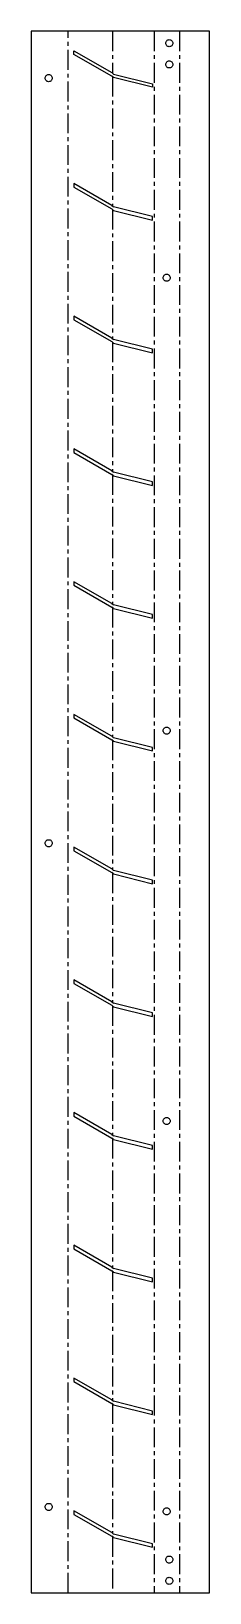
# Model space of a CAD drawing. Header units: millimetres. Extents: x 0 to 114, y 0 to 1000.
import ezdxf

# ---------------------------------------------------------------- set-up
doc = ezdxf.new("R2010")
doc.units = ezdxf.units.MM
doc.linetypes.add('CENTERX2', pattern=[20.32, 12.7, -2.54, 2.54, -2.54])

msp = doc.modelspace()

# ---------------------------------------------------------------- linework, layer by layer
at = {"color": 7, "linetype": 'Continuous', "lineweight": 25}
for p, q in [((0, 1000), (0, 0)), ((114, 1000), (0, 1000)), ((114, 0), (114, 1000)), ((27.2, 985.2), (27.2, 987.5)), ((27.2, 987.5), (51.4, 973.5)), ((51.4, 971.2), (27.2, 985.2)), ((51.4, 973.5), (52.6, 972.6)), ((52.6, 970.3), (51.4, 971.2)), ((52.6, 972.6), (77.4, 966.4)), ((77.4, 964.1), (52.6, 970.3)), ((77.4, 966.4), (77.4, 964.1)), ((51.4, 888.5), (27.2, 902.5)), ((27.2, 902.5), (27.2, 900.2)), ((27.2, 900.2), (51.4, 886.2)), ((51.4, 888.5), (52.6, 887.6)), ((52.6, 885.3), (51.4, 886.2)), ((77.4, 881.4), (52.6, 887.6)), ((52.6, 885.3), (77.4, 879.1)), ((77.4, 879.1), (77.4, 881.4)), ((27.2, 817.5), (27.2, 815.2)), ((51.4, 803.5), (27.2, 817.5)), ((27.2, 815.2), (51.4, 801.2)), ((51.4, 803.5), (52.6, 802.6)), ((52.6, 800.3), (51.4, 801.2)), ((77.4, 796.4), (52.6, 802.6)), ((52.6, 800.3), (77.4, 794.1)), ((77.4, 794.1), (77.4, 796.4)), ((27.2, 732.5), (27.2, 730.2)), ((51.4, 718.5), (27.2, 732.5)), ((27.2, 730.2), (51.4, 716.2)), ((51.4, 718.5), (52.6, 717.6)), ((52.6, 715.3), (51.4, 716.2)), ((77.4, 711.4), (52.6, 717.6)), ((52.6, 715.3), (77.4, 709.1)), ((77.4, 709.1), (77.4, 711.4)), ((27.2, 647.5), (27.2, 645.2)), ((51.4, 633.5), (27.2, 647.5)), ((27.2, 645.2), (51.4, 631.2)), ((51.4, 633.5), (52.6, 632.6)), ((52.6, 630.3), (51.4, 631.2)), ((77.4, 626.4), (52.6, 632.6)), ((52.6, 630.3), (77.4, 624.1)), ((77.4, 624.1), (77.4, 626.4)), ((27.2, 562.5), (27.2, 560.2)), ((51.4, 548.5), (27.2, 562.5)), ((27.2, 560.2), (51.4, 546.2)), ((51.4, 548.5), (52.6, 547.6)), ((52.6, 545.3), (51.4, 546.2)), ((77.4, 541.4), (52.6, 547.6)), ((52.6, 545.3), (77.4, 539.1)), ((77.4, 539.1), (77.4, 541.4)), ((27.2, 477.5), (27.2, 475.2)), ((51.4, 463.5), (27.2, 477.5)), ((27.2, 475.2), (51.4, 461.2)), ((51.4, 463.5), (52.6, 462.6)), ((52.6, 460.3), (51.4, 461.2)), ((77.4, 456.4), (52.6, 462.6)), ((52.6, 460.3), (77.4, 454.1)), ((77.4, 454.1), (77.4, 456.4)), ((27.2, 392.5), (27.2, 390.2)), ((51.4, 378.5), (27.2, 392.5)), ((27.2, 390.2), (51.4, 376.2)), ((51.4, 378.5), (52.6, 377.6)), ((52.6, 375.3), (51.4, 376.2)), ((77.4, 371.4), (52.6, 377.6)), ((52.6, 375.3), (77.4, 369.1)), ((77.4, 369.1), (77.4, 371.4)), ((27.2, 307.5), (27.2, 305.2)), ((51.4, 293.5), (27.2, 307.5)), ((27.2, 305.2), (51.4, 291.2)), ((51.4, 293.5), (52.6, 292.6)), ((52.6, 290.3), (51.4, 291.2)), ((77.4, 286.4), (52.6, 292.6)), ((52.6, 290.3), (77.4, 284.1)), ((77.4, 284.1), (77.4, 286.4)), ((27.2, 222.5), (27.2, 220.2)), ((51.4, 208.5), (27.2, 222.5)), ((27.2, 220.2), (51.4, 206.2)), ((51.4, 208.5), (52.6, 207.6)), ((52.6, 205.3), (51.4, 206.2)), ((77.4, 201.4), (52.6, 207.6)), ((52.6, 205.3), (77.4, 199.1)), ((77.4, 199.1), (77.4, 201.4)), ((27.2, 137.5), (27.2, 135.2)), ((51.4, 123.5), (27.2, 137.5)), ((27.2, 135.2), (51.4, 121.2)), ((51.4, 123.5), (52.6, 122.6)), ((52.6, 120.3), (51.4, 121.2)), ((77.4, 116.4), (52.6, 122.6)), ((52.6, 120.3), (77.4, 114.1)), ((77.4, 114.1), (77.4, 116.4)), ((27.2, 52.5), (27.2, 50.2)), ((51.4, 38.5), (27.2, 52.5)), ((27.2, 50.2), (51.4, 36.2)), ((51.4, 38.5), (52.6, 37.6)), ((52.6, 35.3), (51.4, 36.2)), ((77.4, 31.4), (52.6, 37.6)), ((52.6, 35.3), (77.4, 29.1)), ((77.4, 29.1), (77.4, 31.4)), ((0, 0), (114, 0))]:
    msp.add_line(p, q, dxfattribs=at)
at = {"color": 7, "linetype": 'CENTERX2'}
for p, q in [((23.5, 0), (23.5, 1000)), ((52, 1000), (52, 973.1)), ((78.5, 1000), (78.5, 0)), ((94.7, 1000), (94.7, 0)), ((52, 970.8), (52, 888.1)), ((52, 885.8), (52, 803.1)), ((52, 800.8), (52, 718.1)), ((52, 715.8), (52, 633.1)), ((52, 630.8), (52, 548.1)), ((52, 545.8), (52, 463.1)), ((52, 460.8), (52, 378.1)), ((52, 375.8), (52, 293.1)), ((52, 290.8), (52, 208.1)), ((52, 205.8), (52, 123.1)), ((52, 120.8), (52, 38.1)), ((52, 35.8), (52, 0))]:
    msp.add_line(p, q, dxfattribs=at)
at = {"color": 7, "linetype": 'Continuous', "lineweight": 25}
for points, knots in [([(88.2, 990.1), (87.9, 990.1), (87.6, 990.1), (87, 990.4), (86.8, 990.5), (86.4, 990.9), (86.2, 991.2), (86, 991.7), (85.9, 992), (85.9, 992.6), (86, 992.9), (86.2, 993.5), (86.4, 993.7), (86.8, 994.1), (87, 994.3), (87.6, 994.5), (87.9, 994.6), (88.2, 994.6)], [0.5, 0.5, 0.5, 0.5, 0.5625, 0.5625, 0.625, 0.625, 0.6875, 0.6875, 0.75, 0.75, 0.8125, 0.8125, 0.875, 0.875, 0.9375, 0.9375, 1, 1, 1, 1]), ([(88.2, 994.6), (88.5, 994.6), (88.8, 994.5), (89.3, 994.3), (89.6, 994.1), (90, 993.7), (90.1, 993.5), (90.4, 992.9), (90.4, 992.6), (90.4, 992), (90.4, 991.7), (90.1, 991.2), (90, 990.9), (89.6, 990.5), (89.3, 990.4), (88.8, 990.1), (88.5, 990.1), (88.2, 990.1)], [0, 0, 0, 0, 0.0625, 0.0625, 0.125, 0.125, 0.1875, 0.1875, 0.25, 0.25, 0.3125, 0.3125, 0.375, 0.375, 0.4375, 0.4375, 0.5, 0.5, 0.5, 0.5]), ([(88.2, 976.5), (87.9, 976.5), (87.6, 976.5), (87, 976.7), (86.8, 976.9), (86.4, 977.3), (86.2, 977.6), (86, 978.1), (85.9, 978.4), (85.9, 979), (86, 979.3), (86.2, 979.8), (86.4, 980.1), (86.8, 980.5), (87, 980.7), (87.6, 980.9), (87.9, 981), (88.2, 981)], [0.5, 0.5, 0.5, 0.5, 0.5625, 0.5625, 0.625, 0.625, 0.6875, 0.6875, 0.75, 0.75, 0.8125, 0.8125, 0.875, 0.875, 0.9375, 0.9375, 1, 1, 1, 1]), ([(88.2, 981), (88.5, 981), (88.8, 980.9), (89.3, 980.7), (89.6, 980.5), (90, 980.1), (90.1, 979.8), (90.4, 979.3), (90.4, 979), (90.4, 978.4), (90.4, 978.1), (90.1, 977.6), (90, 977.3), (89.6, 976.9), (89.3, 976.7), (88.8, 976.5), (88.5, 976.5), (88.2, 976.5)], [0, 0, 0, 0, 0.0625, 0.0625, 0.125, 0.125, 0.1875, 0.1875, 0.25, 0.25, 0.3125, 0.3125, 0.375, 0.375, 0.4375, 0.4375, 0.5, 0.5, 0.5, 0.5]), ([(8.9, 970), (8.9, 970.3), (8.9, 970.6), (9.2, 971.1), (9.3, 971.4), (9.8, 971.8), (10, 972), (10.5, 972.2), (10.8, 972.2), (11.4, 972.2), (11.7, 972.2), (12.3, 972), (12.5, 971.8), (12.9, 971.4), (13.1, 971.1), (13.3, 970.6), (13.4, 970.3), (13.4, 970)], [0.5, 0.5, 0.5, 0.5, 0.5625, 0.5625, 0.625, 0.625, 0.6875, 0.6875, 0.75, 0.75, 0.8125, 0.8125, 0.875, 0.875, 0.9375, 0.9375, 1, 1, 1, 1]), ([(13.4, 970), (13.4, 969.7), (13.3, 969.4), (13.1, 968.9), (12.9, 968.6), (12.5, 968.2), (12.3, 968), (11.7, 967.8), (11.4, 967.7), (10.8, 967.7), (10.5, 967.8), (10, 968), (9.8, 968.2), (9.3, 968.6), (9.2, 968.9), (8.9, 969.4), (8.9, 969.7), (8.9, 970)], [0, 0, 0, 0, 0.0625, 0.0625, 0.125, 0.125, 0.1875, 0.1875, 0.25, 0.25, 0.3125, 0.3125, 0.375, 0.375, 0.4375, 0.4375, 0.5, 0.5, 0.5, 0.5]), ([(86.5, 839.9), (86.2, 839.9), (85.9, 839.9), (85.4, 840.2), (85.2, 840.3), (84.7, 840.7), (84.6, 841), (84.3, 841.5), (84.3, 841.8), (84.3, 842.4), (84.3, 842.7), (84.6, 843.3), (84.7, 843.5), (85.2, 843.9), (85.4, 844.1), (85.9, 844.3), (86.2, 844.4), (86.5, 844.4)], [0.5, 0.5, 0.5, 0.5, 0.5625, 0.5625, 0.625, 0.625, 0.6875, 0.6875, 0.75, 0.75, 0.8125, 0.8125, 0.875, 0.875, 0.9375, 0.9375, 1, 1, 1, 1]), ([(86.5, 844.4), (86.8, 844.4), (87.1, 844.3), (87.7, 844.1), (87.9, 843.9), (88.3, 843.5), (88.5, 843.3), (88.7, 842.7), (88.8, 842.4), (88.8, 841.8), (88.7, 841.5), (88.5, 841), (88.3, 840.7), (87.9, 840.3), (87.7, 840.2), (87.1, 839.9), (86.8, 839.9), (86.5, 839.9)], [0, 0, 0, 0, 0.0625, 0.0625, 0.125, 0.125, 0.1875, 0.1875, 0.25, 0.25, 0.3125, 0.3125, 0.375, 0.375, 0.4375, 0.4375, 0.5, 0.5, 0.5, 0.5]), ([(86.5, 549.9), (86.2, 549.9), (85.9, 549.9), (85.4, 550.2), (85.2, 550.3), (84.7, 550.7), (84.6, 551), (84.3, 551.5), (84.3, 551.8), (84.3, 552.4), (84.3, 552.7), (84.6, 553.3), (84.7, 553.5), (85.2, 553.9), (85.4, 554.1), (85.9, 554.3), (86.2, 554.4), (86.5, 554.4)], [0.5, 0.5, 0.5, 0.5, 0.5625, 0.5625, 0.625, 0.625, 0.6875, 0.6875, 0.75, 0.75, 0.8125, 0.8125, 0.875, 0.875, 0.9375, 0.9375, 1, 1, 1, 1]), ([(86.5, 554.4), (86.8, 554.4), (87.1, 554.3), (87.7, 554.1), (87.9, 553.9), (88.3, 553.5), (88.5, 553.3), (88.7, 552.7), (88.8, 552.4), (88.8, 551.8), (88.7, 551.5), (88.5, 551), (88.3, 550.7), (87.9, 550.3), (87.7, 550.2), (87.1, 549.9), (86.8, 549.9), (86.5, 549.9)], [0, 0, 0, 0, 0.0625, 0.0625, 0.125, 0.125, 0.1875, 0.1875, 0.25, 0.25, 0.3125, 0.3125, 0.375, 0.375, 0.4375, 0.4375, 0.5, 0.5, 0.5, 0.5]), ([(8.9, 480), (8.9, 480.3), (8.9, 480.6), (9.2, 481.1), (9.3, 481.4), (9.8, 481.8), (10, 482), (10.5, 482.2), (10.8, 482.2), (11.4, 482.2), (11.7, 482.2), (12.3, 482), (12.5, 481.8), (12.9, 481.4), (13.1, 481.1), (13.3, 480.6), (13.4, 480.3), (13.4, 480)], [0.5, 0.5, 0.5, 0.5, 0.5625, 0.5625, 0.625, 0.625, 0.6875, 0.6875, 0.75, 0.75, 0.8125, 0.8125, 0.875, 0.875, 0.9375, 0.9375, 1, 1, 1, 1]), ([(13.4, 480), (13.4, 479.7), (13.3, 479.4), (13.1, 478.9), (12.9, 478.6), (12.5, 478.2), (12.3, 478), (11.7, 477.8), (11.4, 477.7), (10.8, 477.7), (10.5, 477.8), (10, 478), (9.8, 478.2), (9.3, 478.6), (9.2, 478.9), (8.9, 479.4), (8.9, 479.7), (8.9, 480)], [0, 0, 0, 0, 0.0625, 0.0625, 0.125, 0.125, 0.1875, 0.1875, 0.25, 0.25, 0.3125, 0.3125, 0.375, 0.375, 0.4375, 0.4375, 0.5, 0.5, 0.5, 0.5]), ([(86.5, 299.9), (86.2, 299.9), (85.9, 299.9), (85.4, 300.2), (85.2, 300.3), (84.7, 300.7), (84.6, 301), (84.3, 301.5), (84.3, 301.8), (84.3, 302.4), (84.3, 302.7), (84.6, 303.3), (84.7, 303.5), (85.2, 303.9), (85.4, 304.1), (85.9, 304.3), (86.2, 304.4), (86.5, 304.4)], [0.5, 0.5, 0.5, 0.5, 0.5625, 0.5625, 0.625, 0.625, 0.6875, 0.6875, 0.75, 0.75, 0.8125, 0.8125, 0.875, 0.875, 0.9375, 0.9375, 1, 1, 1, 1]), ([(86.5, 304.4), (86.8, 304.4), (87.1, 304.3), (87.7, 304.1), (87.9, 303.9), (88.3, 303.5), (88.5, 303.3), (88.7, 302.7), (88.8, 302.4), (88.8, 301.8), (88.7, 301.5), (88.5, 301), (88.3, 300.7), (87.9, 300.3), (87.7, 300.2), (87.1, 299.9), (86.8, 299.9), (86.5, 299.9)], [0, 0, 0, 0, 0.0625, 0.0625, 0.125, 0.125, 0.1875, 0.1875, 0.25, 0.25, 0.3125, 0.3125, 0.375, 0.375, 0.4375, 0.4375, 0.5, 0.5, 0.5, 0.5]), ([(8.9, 55), (8.9, 55.3), (8.9, 55.6), (9.2, 56.1), (9.3, 56.4), (9.8, 56.8), (10, 57), (10.5, 57.2), (10.8, 57.2), (11.4, 57.2), (11.7, 57.2), (12.3, 57), (12.5, 56.8), (12.9, 56.4), (13.1, 56.1), (13.3, 55.6), (13.4, 55.3), (13.4, 55)], [0.5, 0.5, 0.5, 0.5, 0.5625, 0.5625, 0.625, 0.625, 0.6875, 0.6875, 0.75, 0.75, 0.8125, 0.8125, 0.875, 0.875, 0.9375, 0.9375, 1, 1, 1, 1]), ([(13.4, 55), (13.4, 54.7), (13.3, 54.4), (13.1, 53.9), (12.9, 53.6), (12.5, 53.2), (12.3, 53), (11.7, 52.8), (11.4, 52.7), (10.8, 52.7), (10.5, 52.8), (10, 53), (9.8, 53.2), (9.3, 53.6), (9.2, 53.9), (8.9, 54.4), (8.9, 54.7), (8.9, 55)], [0, 0, 0, 0, 0.0625, 0.0625, 0.125, 0.125, 0.1875, 0.1875, 0.25, 0.25, 0.3125, 0.3125, 0.375, 0.375, 0.4375, 0.4375, 0.5, 0.5, 0.5, 0.5]), ([(86.5, 49.9), (86.2, 49.9), (85.9, 49.9), (85.4, 50.2), (85.2, 50.3), (84.7, 50.7), (84.6, 51), (84.3, 51.5), (84.3, 51.8), (84.3, 52.4), (84.3, 52.7), (84.6, 53.3), (84.7, 53.5), (85.2, 53.9), (85.4, 54.1), (85.9, 54.3), (86.2, 54.4), (86.5, 54.4)], [0.5, 0.5, 0.5, 0.5, 0.5625, 0.5625, 0.625, 0.625, 0.6875, 0.6875, 0.75, 0.75, 0.8125, 0.8125, 0.875, 0.875, 0.9375, 0.9375, 1, 1, 1, 1]), ([(86.5, 54.4), (86.8, 54.4), (87.1, 54.3), (87.7, 54.1), (87.9, 53.9), (88.3, 53.5), (88.5, 53.3), (88.7, 52.7), (88.8, 52.4), (88.8, 51.8), (88.7, 51.5), (88.5, 51), (88.3, 50.7), (87.9, 50.3), (87.7, 50.2), (87.1, 49.9), (86.8, 49.9), (86.5, 49.9)], [0, 0, 0, 0, 0.0625, 0.0625, 0.125, 0.125, 0.1875, 0.1875, 0.25, 0.25, 0.3125, 0.3125, 0.375, 0.375, 0.4375, 0.4375, 0.5, 0.5, 0.5, 0.5]), ([(88.2, 19), (87.9, 19), (87.6, 19.1), (87, 19.3), (86.8, 19.5), (86.4, 19.9), (86.2, 20.2), (86, 20.7), (85.9, 21), (85.9, 21.6), (86, 21.9), (86.2, 22.4), (86.4, 22.7), (86.8, 23.1), (87, 23.3), (87.6, 23.5), (87.9, 23.5), (88.2, 23.5)], [0.5, 0.5, 0.5, 0.5, 0.5625, 0.5625, 0.625, 0.625, 0.6875, 0.6875, 0.75, 0.75, 0.8125, 0.8125, 0.875, 0.875, 0.9375, 0.9375, 1, 1, 1, 1]), ([(88.2, 23.5), (88.5, 23.5), (88.8, 23.5), (89.3, 23.3), (89.6, 23.1), (90, 22.7), (90.1, 22.4), (90.4, 21.9), (90.4, 21.6), (90.4, 21), (90.4, 20.7), (90.1, 20.2), (90, 19.9), (89.6, 19.5), (89.3, 19.3), (88.8, 19.1), (88.5, 19), (88.2, 19)], [0, 0, 0, 0, 0.0625, 0.0625, 0.125, 0.125, 0.1875, 0.1875, 0.25, 0.25, 0.3125, 0.3125, 0.375, 0.375, 0.4375, 0.4375, 0.5, 0.5, 0.5, 0.5]), ([(88.2, 5.4), (87.9, 5.4), (87.6, 5.5), (87, 5.7), (86.8, 5.9), (86.4, 6.3), (86.2, 6.5), (86, 7.1), (85.9, 7.4), (85.9, 8), (86, 8.3), (86.2, 8.8), (86.4, 9), (86.8, 9.5), (87, 9.6), (87.6, 9.9), (87.9, 9.9), (88.2, 9.9)], [0.5, 0.5, 0.5, 0.5, 0.5625, 0.5625, 0.625, 0.625, 0.6875, 0.6875, 0.75, 0.75, 0.8125, 0.8125, 0.875, 0.875, 0.9375, 0.9375, 1, 1, 1, 1]), ([(88.2, 9.9), (88.5, 9.9), (88.8, 9.9), (89.3, 9.6), (89.6, 9.5), (90, 9), (90.1, 8.8), (90.4, 8.3), (90.4, 8), (90.4, 7.4), (90.4, 7.1), (90.1, 6.5), (90, 6.3), (89.6, 5.9), (89.3, 5.7), (88.8, 5.5), (88.5, 5.4), (88.2, 5.4)], [0, 0, 0, 0, 0.0625, 0.0625, 0.125, 0.125, 0.1875, 0.1875, 0.25, 0.25, 0.3125, 0.3125, 0.375, 0.375, 0.4375, 0.4375, 0.5, 0.5, 0.5, 0.5])]:
    msp.add_open_spline(points, degree=3, knots=knots, dxfattribs=at)

doc.saveas('drawing.dxf')
